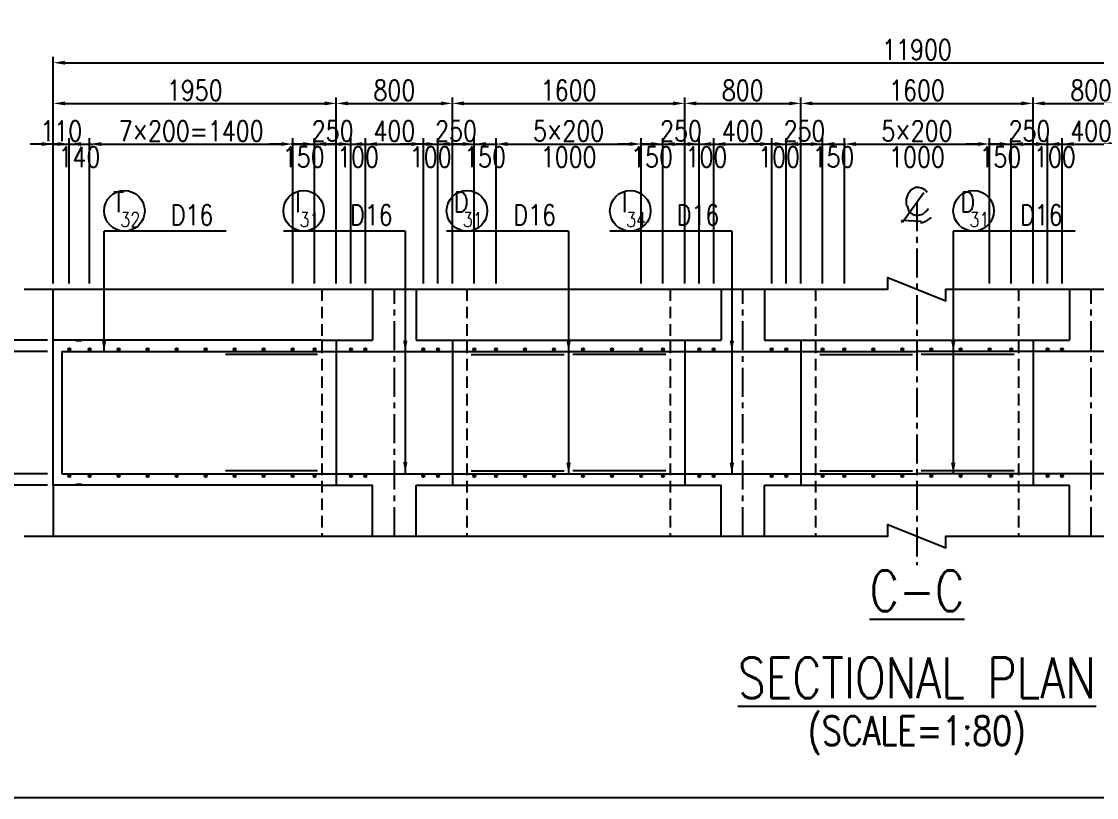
# Model space of a CAD drawing. Header units: millimetres. Extents: x -41433 to 131500, y -94900 to 39745.
# Drawn here: x 53731 to 61137, y -39900 to -34556 of the extents above; entities that cross this region are included whole.
import ezdxf
from ezdxf.enums import TextEntityAlignment as Align

# ---------------------------------------------------------------- set-up
doc = ezdxf.new("R2010")
doc.units = ezdxf.units.MM
doc.header["$LTSCALE"] = 160
doc.header["$MEASUREMENT"] = 0
doc.linetypes.add('CENTER', pattern=[2, 1.25, -0.25, 0.25, -0.25])
doc.linetypes.add('DASHED', pattern=[0.75, 0.5, -0.25])
doc.layers.get('0').update_dxf_attribs({"linetype": 'CONTINUOUS'})
doc.layers.get('DEFPOINTS').update_dxf_attribs({"color": 53, "linetype": 'CONTINUOUS'})
for name, color, linetype in [('CENTER', 6, 'CENTER'), ('DIM', 6, 'CONTINUOUS'), ('DIM-L', 6, 'CONTINUOUS'), ('GAIKEI-KEIKAKU', 4, 'CONTINUOUS'), ('TEKKIN-C', 3, 'CONTINUOUS'), ('TEKKIN-R', 3, 'CONTINUOUS'), ('TEKKIN-S', 3, 'CONTINUOUS'), ('TEXT', 4, 'CONTINUOUS'), ('TITLE', 3, 'CONTINUOUS')]:
    doc.layers.add(name, color=color, linetype=linetype)
doc.styles.add('DIM-TEXT', font='ROMANS', dxfattribs={"width": 0.8, "bigfont": 'EXTFONT'})
doc.styles.add('romans', font='romans.shx', dxfattribs={"bigfont": 'extfont.shx'})
doc.dimstyles.new('DIM40', dxfattribs={"dimscale": 40, "dimtxt": 3.5, "dimasz": 2, "dimexe": 1, "dimexo": 1, "dimgap": 0.5, "dimtad": 1, "dimdec": 0, "dimzin": 9, "dimdsep": 46, "dimtxsty": 'DIM-TEXT', "dimcen": 0, "dimclrt": 4, "dimaunit": 1, "dimadec": 4, "dimazin": 0, "dimtfac": 1, "dimtdec": 0, "dimtix": 1, "dimtmove": 2, "dimatfit": 0, "dimfxl": 1, "dimlwd": -1, "dimlwe": -1, "dimarcsym": 0})

# ---------------------------------------------------------------- blocks, each defined once
blk = doc.blocks.new('A$C25330FEC')
at = {"layer": 'TEXT', "linetype": 'Continuous', "ltscale": 50}
for p, q in [((-41.2, 81.5), (-62, 52.7)), ((-10, 100.7), (-41.2, 81.5)), ((10, 100.7), (-10, 100.7)), ((32, 95.9), (10, 100.7)), ((55.2, 84.7), (32, 95.9)), ((70, 65.5), (55.2, 84.7)), ((46.4, 64.7), (-100, -139.3)), ((-62, 52.7), (-75.2, 22.7)), ((-75.2, 22.7), (-75.2, -19.3)), ((-75.2, -19.3), (-68, -25.7)), ((-68, -25.7), (-56, -65.3)), ((-56, -65.3), (-34, -83.3)), ((40, -82.5), (65.6, -60.9)), ((65.6, -60.9), (78.4, -43.3)), ((-104, -123.3), (28, -131.3)), ((-100, -139.3), (-104, -123.3)), ((-34, -83.3), (-10, -89.3)), ((-10, -89.3), (10, -89.3)), ((10, -89.3), (40, -82.5)), ((28, -131.3), (23.2, -139.3)), ((23.2, -139.3), (38.4, -139.3)), ((38.4, -139.3), (65.6, -129.7)), ((65.6, -129.7), (100, -105.3))]:
    blk.add_line(p, q, dxfattribs=at)
blk = doc.blocks.new('ARROW_4')
at = {"color": 0}
blk.add_solid([(0, 0), (-1, 0.2), (-1, -0.2)], dxfattribs=at)
blk = doc.blocks.new('*D1656')
at = {"layer": 'DEFPOINTS', "color": 0, "transparency": 16777216}
for p in [(54200, -35400), (54060, -36400), (54200, -36400)]:
    blk.add_point(p, dxfattribs=at)
at = {"layer": 'DIM', "color": 0, "transparency": 16777216}
for p, q in [((54060, -36360), (54060, -35360)), ((54200, -36360), (54200, -35360)), ((53980, -35400), (53900, -35400)), ((54060, -35400), (54200, -35400)), ((54280, -35400), (54360, -35400))]:
    blk.add_line(p, q, dxfattribs=at)
for points in [[(53980, -35386.7), (53980, -35413.3), (54060, -35400)], [(54280, -35386.7), (54280, -35413.3), (54200, -35400)]]:
    blk.add_solid(points, dxfattribs=at)
at = {"layer": 'DIM', "color": 4, "transparency": 16777216, "insert": (54130, -35490), "char_height": 140, "attachment_point": 5, "style": 'DIM-TEXT'}
blk.add_mtext('140', dxfattribs=at)
blk = doc.blocks.new('*D1657')
at = {"layer": 'DEFPOINTS', "color": 0, "transparency": 16777216}
for p in [(55600, -35400), (54200, -36400), (55600, -36400)]:
    blk.add_point(p, dxfattribs=at)
at = {"layer": 'DIM', "color": 0, "transparency": 16777216}
for p, q in [((54200, -36360), (54200, -35360)), ((55600, -36360), (55600, -35360)), ((54280, -35400), (55520, -35400))]:
    blk.add_line(p, q, dxfattribs=at)
for points in [[(54280, -35386.7), (54280, -35413.3), (54200, -35400)], [(55520, -35386.7), (55520, -35413.3), (55600, -35400)]]:
    blk.add_solid(points, dxfattribs=at)
at = {"layer": 'DIM', "color": 4, "transparency": 16777216, "insert": (54900, -35310), "char_height": 140, "attachment_point": 5, "style": 'DIM-TEXT'}
blk.add_mtext('7×200=1400', dxfattribs=at)
blk = doc.blocks.new('*D1660')
at = {"layer": 'DEFPOINTS', "color": 0, "transparency": 16777216}
for p in [(54060, -35400), (53950, -36400), (54060, -36400)]:
    blk.add_point(p, dxfattribs=at)
at = {"layer": 'DIM', "color": 0, "transparency": 16777216}
for p, q in [((53950, -36360), (53950, -35360)), ((54060, -36360), (54060, -35360)), ((53870, -35400), (53790, -35400)), ((53950, -35400), (54060, -35400)), ((54140, -35400), (54220, -35400))]:
    blk.add_line(p, q, dxfattribs=at)
for points in [[(53870, -35386.7), (53870, -35413.3), (53950, -35400)], [(54140, -35386.7), (54140, -35413.3), (54060, -35400)]]:
    blk.add_solid(points, dxfattribs=at)
at = {"layer": 'DIM', "color": 4, "transparency": 16777216, "insert": (54005, -35310), "char_height": 140, "attachment_point": 5, "style": 'DIM-TEXT'}
blk.add_mtext('110', dxfattribs=at)
blk = doc.blocks.new('*D1661')
at = {"layer": 'DEFPOINTS', "color": 0, "transparency": 16777216}
for p in [(53950, -36750), (52070, -37750), (53950, -37750)]:
    blk.add_point(p, dxfattribs=at)
at = {"layer": 'DIM', "color": 0, "transparency": 16777216}
for p, q in [((53910, -36750), (52030, -36750)), ((52070, -36830), (52070, -37670)), ((53910, -37750), (52030, -37750))]:
    blk.add_line(p, q, dxfattribs=at)
for points in [[(52056.7, -36830), (52083.3, -36830), (52070, -36750)], [(52056.7, -37670), (52083.3, -37670), (52070, -37750)]]:
    blk.add_solid(points, dxfattribs=at)
at = {"layer": 'DIM', "color": 4, "transparency": 16777216, "insert": (51980, -37250), "char_height": 140, "attachment_point": 5, "rotation": 90, "style": 'DIM-TEXT'}
blk.add_mtext('1000', dxfattribs=at)
blk = doc.blocks.new('*D1662')
at = {"layer": 'DEFPOINTS', "color": 0, "transparency": 16777216}
for p in [(55900, -35120), (53950, -36400), (55900, -36400)]:
    blk.add_point(p, dxfattribs=at)
at = {"layer": 'DIM', "color": 0, "transparency": 16777216}
for p, q in [((53950, -36360), (53950, -35080)), ((55900, -36360), (55900, -35080)), ((54030, -35120), (55820, -35120))]:
    blk.add_line(p, q, dxfattribs=at)
for points in [[(54030, -35106.7), (54030, -35133.3), (53950, -35120)], [(55820, -35106.7), (55820, -35133.3), (55900, -35120)]]:
    blk.add_solid(points, dxfattribs=at)
at = {"layer": 'DIM', "color": 4, "transparency": 16777216, "insert": (54925, -35030), "char_height": 140, "attachment_point": 5, "style": 'DIM-TEXT'}
blk.add_mtext('1950', dxfattribs=at)
blk = doc.blocks.new('*D1663')
at = {"layer": 'DEFPOINTS', "color": 0, "transparency": 16777216}
for p in [(56700, -35120), (55900, -36400), (56700, -36400)]:
    blk.add_point(p, dxfattribs=at)
at = {"layer": 'DIM', "color": 0, "transparency": 16777216}
for p, q in [((55900, -36360), (55900, -35080)), ((56700, -36360), (56700, -35080)), ((55980, -35120), (56620, -35120))]:
    blk.add_line(p, q, dxfattribs=at)
for points in [[(55980, -35106.7), (55980, -35133.3), (55900, -35120)], [(56620, -35106.7), (56620, -35133.3), (56700, -35120)]]:
    blk.add_solid(points, dxfattribs=at)
at = {"layer": 'DIM', "color": 4, "transparency": 16777216, "insert": (56300, -35030), "char_height": 140, "attachment_point": 5, "style": 'DIM-TEXT'}
blk.add_mtext('800', dxfattribs=at)
blk = doc.blocks.new('*D1664')
at = {"layer": 'DEFPOINTS', "color": 0, "transparency": 16777216}
for p in [(55750, -35400), (55600, -36400), (55750, -36400)]:
    blk.add_point(p, dxfattribs=at)
at = {"layer": 'DIM', "color": 0, "transparency": 16777216}
for p, q in [((55600, -36360), (55600, -35360)), ((55750, -36360), (55750, -35360)), ((55520, -35400), (55440, -35400)), ((55600, -35400), (55750, -35400)), ((55830, -35400), (55910, -35400))]:
    blk.add_line(p, q, dxfattribs=at)
for points in [[(55520, -35386.7), (55520, -35413.3), (55600, -35400)], [(55830, -35386.7), (55830, -35413.3), (55750, -35400)]]:
    blk.add_solid(points, dxfattribs=at)
at = {"layer": 'DIM', "color": 4, "transparency": 16777216, "insert": (55675, -35490), "char_height": 140, "attachment_point": 5, "style": 'DIM-TEXT'}
blk.add_mtext('150', dxfattribs=at)
blk = doc.blocks.new('*D1665')
at = {"layer": 'DEFPOINTS', "color": 0, "transparency": 16777216}
for p in [(56000, -35400), (55750, -36400), (56000, -36400)]:
    blk.add_point(p, dxfattribs=at)
at = {"layer": 'DIM', "color": 0, "transparency": 16777216}
for p, q in [((55750, -36360), (55750, -35360)), ((56000, -36360), (56000, -35360)), ((55670, -35400), (55590, -35400)), ((55750, -35400), (56000, -35400)), ((56080, -35400), (56160, -35400))]:
    blk.add_line(p, q, dxfattribs=at)
for points in [[(55670, -35386.7), (55670, -35413.3), (55750, -35400)], [(56080, -35386.7), (56080, -35413.3), (56000, -35400)]]:
    blk.add_solid(points, dxfattribs=at)
at = {"layer": 'DIM', "color": 4, "transparency": 16777216, "insert": (55875, -35310), "char_height": 140, "attachment_point": 5, "style": 'DIM-TEXT'}
blk.add_mtext('250', dxfattribs=at)
blk = doc.blocks.new('*D1666')
at = {"layer": 'DEFPOINTS', "color": 0, "transparency": 16777216}
for p in [(56100, -35400), (56000, -36400), (56100, -36400)]:
    blk.add_point(p, dxfattribs=at)
at = {"layer": 'DIM', "color": 0, "transparency": 16777216}
for p, q in [((56000, -36360), (56000, -35360)), ((56100, -36360), (56100, -35360)), ((55920, -35400), (55840, -35400)), ((56000, -35400), (56100, -35400)), ((56180, -35400), (56260, -35400))]:
    blk.add_line(p, q, dxfattribs=at)
for points in [[(55920, -35386.7), (55920, -35413.3), (56000, -35400)], [(56180, -35386.7), (56180, -35413.3), (56100, -35400)]]:
    blk.add_solid(points, dxfattribs=at)
at = {"layer": 'DIM', "color": 4, "transparency": 16777216, "insert": (56050, -35490), "char_height": 140, "attachment_point": 5, "style": 'DIM-TEXT'}
blk.add_mtext('100', dxfattribs=at)
blk = doc.blocks.new('*D1667')
at = {"layer": 'DEFPOINTS', "color": 0, "transparency": 16777216}
for p in [(58300, -35120), (56700, -36400), (58300, -36400)]:
    blk.add_point(p, dxfattribs=at)
at = {"layer": 'DIM', "color": 0, "transparency": 16777216}
for p, q in [((56700, -36360), (56700, -35080)), ((58300, -36360), (58300, -35080)), ((56780, -35120), (58220, -35120))]:
    blk.add_line(p, q, dxfattribs=at)
for points in [[(56780, -35106.7), (56780, -35133.3), (56700, -35120)], [(58220, -35106.7), (58220, -35133.3), (58300, -35120)]]:
    blk.add_solid(points, dxfattribs=at)
at = {"layer": 'DIM', "color": 4, "transparency": 16777216, "insert": (57500, -35030), "char_height": 140, "attachment_point": 5, "style": 'DIM-TEXT'}
blk.add_mtext('1600', dxfattribs=at)
blk = doc.blocks.new('*D1668')
at = {"layer": 'DEFPOINTS', "color": 0, "transparency": 16777216}
for p in [(59100, -35120), (58300, -36400), (59100, -36400)]:
    blk.add_point(p, dxfattribs=at)
at = {"layer": 'DIM', "color": 0, "transparency": 16777216}
for p, q in [((58300, -36360), (58300, -35080)), ((59100, -36360), (59100, -35080)), ((58380, -35120), (59020, -35120))]:
    blk.add_line(p, q, dxfattribs=at)
for points in [[(58380, -35106.7), (58380, -35133.3), (58300, -35120)], [(59020, -35106.7), (59020, -35133.3), (59100, -35120)]]:
    blk.add_solid(points, dxfattribs=at)
at = {"layer": 'DIM', "color": 4, "transparency": 16777216, "insert": (58700, -35030), "char_height": 140, "attachment_point": 5, "style": 'DIM-TEXT'}
blk.add_mtext('800', dxfattribs=at)
blk = doc.blocks.new('*D1669')
at = {"layer": 'DEFPOINTS', "color": 0, "transparency": 16777216}
for p in [(61500, -35120), (60700, -36400), (61500, -36400)]:
    blk.add_point(p, dxfattribs=at)
at = {"layer": 'DIM', "color": 0, "transparency": 16777216}
for p, q in [((60700, -36360), (60700, -35080)), ((61500, -36360), (61500, -35080)), ((60780, -35120), (61420, -35120))]:
    blk.add_line(p, q, dxfattribs=at)
for points in [[(60780, -35106.7), (60780, -35133.3), (60700, -35120)], [(61420, -35106.7), (61420, -35133.3), (61500, -35120)]]:
    blk.add_solid(points, dxfattribs=at)
at = {"layer": 'DIM', "color": 4, "transparency": 16777216, "insert": (61100, -35030), "char_height": 140, "attachment_point": 5, "style": 'DIM-TEXT'}
blk.add_mtext('800', dxfattribs=at)
blk = doc.blocks.new('*D1716')
at = {"layer": 'DEFPOINTS', "color": 0, "transparency": 16777216}
for p in [(53950, -37671), (52350, -37750), (53950, -37750)]:
    blk.add_point(p, dxfattribs=at)
at = {"layer": 'DIM', "color": 0, "transparency": 16777216}
for p, q in [((52350, -37591), (52350, -37511)), ((53910, -37671), (52310, -37671)), ((52350, -37671), (52350, -37750)), ((53910, -37750), (52310, -37750)), ((52350, -37830), (52350, -37910))]:
    blk.add_line(p, q, dxfattribs=at)
for points in [[(52336.7, -37591), (52363.3, -37591), (52350, -37671)], [(52336.7, -37830), (52363.3, -37830), (52350, -37750)]]:
    blk.add_solid(points, dxfattribs=at)
at = {"layer": 'DIM', "color": 4, "transparency": 16777216, "insert": (52260, -37710.5), "char_height": 140, "attachment_point": 5, "rotation": 90, "style": 'DIM-TEXT'}
blk.add_mtext('79', dxfattribs=at)
blk = doc.blocks.new('*D1717')
at = {"layer": 'DEFPOINTS', "color": 0, "transparency": 16777216}
for p in [(53950, -36750), (52350, -36829), (53950, -36829)]:
    blk.add_point(p, dxfattribs=at)
at = {"layer": 'DIM', "color": 0, "transparency": 16777216}
for p, q in [((52350, -36670), (52350, -36590)), ((53910, -36750), (52310, -36750)), ((52350, -36750), (52350, -36829)), ((53910, -36829), (52310, -36829)), ((52350, -36909), (52350, -36989))]:
    blk.add_line(p, q, dxfattribs=at)
for points in [[(52336.7, -36670), (52363.3, -36670), (52350, -36750)], [(52336.7, -36909), (52363.3, -36909), (52350, -36829)]]:
    blk.add_solid(points, dxfattribs=at)
at = {"layer": 'DIM', "color": 4, "transparency": 16777216, "insert": (52260, -36789.5), "char_height": 140, "attachment_point": 5, "rotation": 90, "style": 'DIM-TEXT'}
blk.add_mtext('79', dxfattribs=at)
blk = doc.blocks.new('*D1718')
at = {"layer": 'DEFPOINTS', "color": 0, "transparency": 16777216}
for p in [(53950, -36829), (52350, -37671), (53950, -37671)]:
    blk.add_point(p, dxfattribs=at)
at = {"layer": 'DIM', "color": 0, "transparency": 16777216}
for p, q in [((53910, -36829), (52310, -36829)), ((52350, -36909), (52350, -37591)), ((53910, -37671), (52310, -37671))]:
    blk.add_line(p, q, dxfattribs=at)
for points in [[(52336.7, -36909), (52363.3, -36909), (52350, -36829)], [(52336.7, -37591), (52363.3, -37591), (52350, -37671)]]:
    blk.add_solid(points, dxfattribs=at)
at = {"layer": 'DIM', "color": 4, "transparency": 16777216, "insert": (52260, -37250), "char_height": 140, "attachment_point": 5, "rotation": 90, "style": 'DIM-TEXT'}
blk.add_mtext('842', dxfattribs=at)
blk = doc.blocks.new('*D1743')
at = {"layer": 'DEFPOINTS', "color": 0, "transparency": 16777216}
for p in [(56500, -35400), (56100, -36400), (56500, -36400)]:
    blk.add_point(p, dxfattribs=at)
at = {"layer": 'DIM', "color": 0, "transparency": 16777216}
for p, q in [((56100, -36360), (56100, -35360)), ((56500, -36360), (56500, -35360)), ((56180, -35400), (56420, -35400))]:
    blk.add_line(p, q, dxfattribs=at)
for points in [[(56180, -35386.7), (56180, -35413.3), (56100, -35400)], [(56420, -35386.7), (56420, -35413.3), (56500, -35400)]]:
    blk.add_solid(points, dxfattribs=at)
at = {"layer": 'DIM', "color": 4, "transparency": 16777216, "insert": (56300, -35310), "char_height": 140, "attachment_point": 5, "style": 'DIM-TEXT'}
blk.add_mtext('400', dxfattribs=at)
blk = doc.blocks.new('*D1744')
at = {"layer": 'DEFPOINTS', "color": 0, "transparency": 16777216}
for p in [(56600, -35400), (56500, -36400), (56600, -36400)]:
    blk.add_point(p, dxfattribs=at)
at = {"layer": 'DIM', "color": 0, "transparency": 16777216}
for p, q in [((56500, -36360), (56500, -35360)), ((56600, -36360), (56600, -35360)), ((56420, -35400), (56340, -35400)), ((56500, -35400), (56600, -35400)), ((56680, -35400), (56760, -35400))]:
    blk.add_line(p, q, dxfattribs=at)
for points in [[(56420, -35386.7), (56420, -35413.3), (56500, -35400)], [(56680, -35386.7), (56680, -35413.3), (56600, -35400)]]:
    blk.add_solid(points, dxfattribs=at)
at = {"layer": 'DIM', "color": 4, "transparency": 16777216, "insert": (56550, -35490), "char_height": 140, "attachment_point": 5, "style": 'DIM-TEXT'}
blk.add_mtext('100', dxfattribs=at)
blk = doc.blocks.new('*D1745')
at = {"layer": 'DEFPOINTS', "color": 0, "transparency": 16777216}
for p in [(56850, -35400), (56600, -36400), (56850, -36400)]:
    blk.add_point(p, dxfattribs=at)
at = {"layer": 'DIM', "color": 0, "transparency": 16777216}
for p, q in [((56600, -36360), (56600, -35360)), ((56850, -36360), (56850, -35360)), ((56520, -35400), (56440, -35400)), ((56600, -35400), (56850, -35400)), ((56930, -35400), (57010, -35400))]:
    blk.add_line(p, q, dxfattribs=at)
for points in [[(56520, -35386.7), (56520, -35413.3), (56600, -35400)], [(56930, -35386.7), (56930, -35413.3), (56850, -35400)]]:
    blk.add_solid(points, dxfattribs=at)
at = {"layer": 'DIM', "color": 4, "transparency": 16777216, "insert": (56725, -35310), "char_height": 140, "attachment_point": 5, "style": 'DIM-TEXT'}
blk.add_mtext('250', dxfattribs=at)
blk = doc.blocks.new('*D1746')
at = {"layer": 'DEFPOINTS', "color": 0, "transparency": 16777216}
for p in [(57000, -35400), (56850, -36400), (57000, -36400)]:
    blk.add_point(p, dxfattribs=at)
at = {"layer": 'DIM', "color": 0, "transparency": 16777216}
for p, q in [((56850, -36360), (56850, -35360)), ((57000, -36360), (57000, -35360)), ((56770, -35400), (56690, -35400)), ((56850, -35400), (57000, -35400)), ((57080, -35400), (57160, -35400))]:
    blk.add_line(p, q, dxfattribs=at)
for points in [[(56770, -35386.7), (56770, -35413.3), (56850, -35400)], [(57080, -35386.7), (57080, -35413.3), (57000, -35400)]]:
    blk.add_solid(points, dxfattribs=at)
at = {"layer": 'DIM', "color": 4, "transparency": 16777216, "insert": (56925, -35490), "char_height": 140, "attachment_point": 5, "style": 'DIM-TEXT'}
blk.add_mtext('150', dxfattribs=at)
blk = doc.blocks.new('*D1747')
at = {"layer": 'DEFPOINTS', "color": 0, "transparency": 16777216}
for p in [(58000, -35400), (57000, -36400), (58000, -36400)]:
    blk.add_point(p, dxfattribs=at)
at = {"layer": 'DIM', "color": 0, "transparency": 16777216}
for p, q in [((57000, -36360), (57000, -35360)), ((58000, -36360), (58000, -35360)), ((57080, -35400), (57920, -35400))]:
    blk.add_line(p, q, dxfattribs=at)
for points in [[(57080, -35386.7), (57080, -35413.3), (57000, -35400)], [(57920, -35386.7), (57920, -35413.3), (58000, -35400)]]:
    blk.add_solid(points, dxfattribs=at)
at = {"layer": 'DIM', "color": 4, "transparency": 16777216, "char_height": 140, "attachment_point": 5, "style": 'DIM-TEXT'}
for s, insert in [('5×200', (57500, -35310)), ('1000', (57500, -35490))]:
    blk.add_mtext(s, dxfattribs=dict(at, insert=insert))
blk = doc.blocks.new('*D1748')
at = {"layer": 'DEFPOINTS', "color": 0, "transparency": 16777216}
for p in [(58150, -35400), (58000, -36400), (58150, -36400)]:
    blk.add_point(p, dxfattribs=at)
at = {"layer": 'DIM', "color": 0, "transparency": 16777216}
for p, q in [((58000, -36360), (58000, -35360)), ((58150, -36360), (58150, -35360)), ((57920, -35400), (57840, -35400)), ((58000, -35400), (58150, -35400)), ((58230, -35400), (58310, -35400))]:
    blk.add_line(p, q, dxfattribs=at)
for points in [[(57920, -35386.7), (57920, -35413.3), (58000, -35400)], [(58230, -35386.7), (58230, -35413.3), (58150, -35400)]]:
    blk.add_solid(points, dxfattribs=at)
at = {"layer": 'DIM', "color": 4, "transparency": 16777216, "insert": (58075, -35490), "char_height": 140, "attachment_point": 5, "style": 'DIM-TEXT'}
blk.add_mtext('150', dxfattribs=at)
blk = doc.blocks.new('*D1749')
at = {"layer": 'DEFPOINTS', "color": 0, "transparency": 16777216}
for p in [(58400, -35400), (58150, -36400), (58400, -36400)]:
    blk.add_point(p, dxfattribs=at)
at = {"layer": 'DIM', "color": 0, "transparency": 16777216}
for p, q in [((58150, -36360), (58150, -35360)), ((58400, -36360), (58400, -35360)), ((58070, -35400), (57990, -35400)), ((58150, -35400), (58400, -35400)), ((58480, -35400), (58560, -35400))]:
    blk.add_line(p, q, dxfattribs=at)
for points in [[(58070, -35386.7), (58070, -35413.3), (58150, -35400)], [(58480, -35386.7), (58480, -35413.3), (58400, -35400)]]:
    blk.add_solid(points, dxfattribs=at)
at = {"layer": 'DIM', "color": 4, "transparency": 16777216, "insert": (58275, -35310), "char_height": 140, "attachment_point": 5, "style": 'DIM-TEXT'}
blk.add_mtext('250', dxfattribs=at)
blk = doc.blocks.new('*D1750')
at = {"layer": 'DEFPOINTS', "color": 0, "transparency": 16777216}
for p in [(58500, -35400), (58400, -36400), (58500, -36400)]:
    blk.add_point(p, dxfattribs=at)
at = {"layer": 'DIM', "color": 0, "transparency": 16777216}
for p, q in [((58400, -36360), (58400, -35360)), ((58500, -36360), (58500, -35360)), ((58320, -35400), (58240, -35400)), ((58400, -35400), (58500, -35400)), ((58580, -35400), (58660, -35400))]:
    blk.add_line(p, q, dxfattribs=at)
for points in [[(58320, -35386.7), (58320, -35413.3), (58400, -35400)], [(58580, -35386.7), (58580, -35413.3), (58500, -35400)]]:
    blk.add_solid(points, dxfattribs=at)
at = {"layer": 'DIM', "color": 4, "transparency": 16777216, "insert": (58450, -35490), "char_height": 140, "attachment_point": 5, "style": 'DIM-TEXT'}
blk.add_mtext('100', dxfattribs=at)
blk = doc.blocks.new('*D1751')
at = {"layer": 'DEFPOINTS', "color": 0, "transparency": 16777216}
for p in [(58900, -35400), (58500, -36400), (58900, -36400)]:
    blk.add_point(p, dxfattribs=at)
at = {"layer": 'DIM', "color": 0, "transparency": 16777216}
for p, q in [((58500, -36360), (58500, -35360)), ((58900, -36360), (58900, -35360)), ((58580, -35400), (58820, -35400))]:
    blk.add_line(p, q, dxfattribs=at)
for points in [[(58580, -35386.7), (58580, -35413.3), (58500, -35400)], [(58820, -35386.7), (58820, -35413.3), (58900, -35400)]]:
    blk.add_solid(points, dxfattribs=at)
at = {"layer": 'DIM', "color": 4, "transparency": 16777216, "insert": (58700, -35310), "char_height": 140, "attachment_point": 5, "style": 'DIM-TEXT'}
blk.add_mtext('400', dxfattribs=at)
blk = doc.blocks.new('*D1752')
at = {"layer": 'DEFPOINTS', "color": 0, "transparency": 16777216}
for p in [(59000, -35400), (58900, -36400), (59000, -36400)]:
    blk.add_point(p, dxfattribs=at)
at = {"layer": 'DIM', "color": 0, "transparency": 16777216}
for p, q in [((58900, -36360), (58900, -35360)), ((59000, -36360), (59000, -35360)), ((58820, -35400), (58740, -35400)), ((58900, -35400), (59000, -35400)), ((59080, -35400), (59160, -35400))]:
    blk.add_line(p, q, dxfattribs=at)
for points in [[(58820, -35386.7), (58820, -35413.3), (58900, -35400)], [(59080, -35386.7), (59080, -35413.3), (59000, -35400)]]:
    blk.add_solid(points, dxfattribs=at)
at = {"layer": 'DIM', "color": 4, "transparency": 16777216, "insert": (58950, -35490), "char_height": 140, "attachment_point": 5, "style": 'DIM-TEXT'}
blk.add_mtext('100', dxfattribs=at)
blk = doc.blocks.new('*D1753')
at = {"layer": 'DEFPOINTS', "color": 0, "transparency": 16777216}
for p in [(59250, -35400), (59000, -36400), (59250, -36400)]:
    blk.add_point(p, dxfattribs=at)
at = {"layer": 'DIM', "color": 0, "transparency": 16777216}
for p, q in [((59000, -36360), (59000, -35360)), ((59250, -36360), (59250, -35360)), ((58920, -35400), (58840, -35400)), ((59000, -35400), (59250, -35400)), ((59330, -35400), (59410, -35400))]:
    blk.add_line(p, q, dxfattribs=at)
for points in [[(58920, -35386.7), (58920, -35413.3), (59000, -35400)], [(59330, -35386.7), (59330, -35413.3), (59250, -35400)]]:
    blk.add_solid(points, dxfattribs=at)
at = {"layer": 'DIM', "color": 4, "transparency": 16777216, "insert": (59125, -35310), "char_height": 140, "attachment_point": 5, "style": 'DIM-TEXT'}
blk.add_mtext('250', dxfattribs=at)
blk = doc.blocks.new('*D1754')
at = {"layer": 'DEFPOINTS', "color": 0, "transparency": 16777216}
for p in [(59400, -35400), (59250, -36400), (59400, -36400)]:
    blk.add_point(p, dxfattribs=at)
at = {"layer": 'DIM', "color": 0, "transparency": 16777216}
for p, q in [((59250, -36360), (59250, -35360)), ((59400, -36360), (59400, -35360)), ((59170, -35400), (59090, -35400)), ((59250, -35400), (59400, -35400)), ((59480, -35400), (59560, -35400))]:
    blk.add_line(p, q, dxfattribs=at)
for points in [[(59170, -35386.7), (59170, -35413.3), (59250, -35400)], [(59480, -35386.7), (59480, -35413.3), (59400, -35400)]]:
    blk.add_solid(points, dxfattribs=at)
at = {"layer": 'DIM', "color": 4, "transparency": 16777216, "insert": (59325, -35490), "char_height": 140, "attachment_point": 5, "style": 'DIM-TEXT'}
blk.add_mtext('150', dxfattribs=at)
blk = doc.blocks.new('*D1755')
at = {"layer": 'DEFPOINTS', "color": 0, "transparency": 16777216}
for p in [(60400, -35400), (59400, -36400), (60400, -36400)]:
    blk.add_point(p, dxfattribs=at)
at = {"layer": 'DIM', "color": 0, "transparency": 16777216}
for p, q in [((59400, -36360), (59400, -35360)), ((60400, -36360), (60400, -35360)), ((59480, -35400), (60320, -35400))]:
    blk.add_line(p, q, dxfattribs=at)
for points in [[(59480, -35386.7), (59480, -35413.3), (59400, -35400)], [(60320, -35386.7), (60320, -35413.3), (60400, -35400)]]:
    blk.add_solid(points, dxfattribs=at)
at = {"layer": 'DIM', "color": 4, "transparency": 16777216, "char_height": 140, "attachment_point": 5, "style": 'DIM-TEXT'}
for s, insert in [('5×200', (59900, -35310)), ('1000', (59900, -35490))]:
    blk.add_mtext(s, dxfattribs=dict(at, insert=insert))
blk = doc.blocks.new('*D1756')
at = {"layer": 'DEFPOINTS', "color": 0, "transparency": 16777216}
for p in [(60550, -35400), (60400, -36400), (60550, -36400)]:
    blk.add_point(p, dxfattribs=at)
at = {"layer": 'DIM', "color": 0, "transparency": 16777216}
for p, q in [((60400, -36360), (60400, -35360)), ((60550, -36360), (60550, -35360)), ((60320, -35400), (60240, -35400)), ((60400, -35400), (60550, -35400)), ((60630, -35400), (60710, -35400))]:
    blk.add_line(p, q, dxfattribs=at)
for points in [[(60320, -35386.7), (60320, -35413.3), (60400, -35400)], [(60630, -35386.7), (60630, -35413.3), (60550, -35400)]]:
    blk.add_solid(points, dxfattribs=at)
at = {"layer": 'DIM', "color": 4, "transparency": 16777216, "insert": (60475, -35490), "char_height": 140, "attachment_point": 5, "style": 'DIM-TEXT'}
blk.add_mtext('150', dxfattribs=at)
blk = doc.blocks.new('*D1757')
at = {"layer": 'DEFPOINTS', "color": 0, "transparency": 16777216}
for p in [(60800, -35400), (60550, -36400), (60800, -36400)]:
    blk.add_point(p, dxfattribs=at)
at = {"layer": 'DIM', "color": 0, "transparency": 16777216}
for p, q in [((60550, -36360), (60550, -35360)), ((60800, -36360), (60800, -35360)), ((60470, -35400), (60390, -35400)), ((60550, -35400), (60800, -35400)), ((60880, -35400), (60960, -35400))]:
    blk.add_line(p, q, dxfattribs=at)
for points in [[(60470, -35386.7), (60470, -35413.3), (60550, -35400)], [(60880, -35386.7), (60880, -35413.3), (60800, -35400)]]:
    blk.add_solid(points, dxfattribs=at)
at = {"layer": 'DIM', "color": 4, "transparency": 16777216, "insert": (60675, -35310), "char_height": 140, "attachment_point": 5, "style": 'DIM-TEXT'}
blk.add_mtext('250', dxfattribs=at)
blk = doc.blocks.new('*D1758')
at = {"layer": 'DEFPOINTS', "color": 0, "transparency": 16777216}
for p in [(60900, -35400), (60800, -36400), (60900, -36400)]:
    blk.add_point(p, dxfattribs=at)
at = {"layer": 'DIM', "color": 0, "transparency": 16777216}
for p, q in [((60800, -36360), (60800, -35360)), ((60900, -36360), (60900, -35360)), ((60720, -35400), (60640, -35400)), ((60800, -35400), (60900, -35400)), ((60980, -35400), (61060, -35400))]:
    blk.add_line(p, q, dxfattribs=at)
for points in [[(60720, -35386.7), (60720, -35413.3), (60800, -35400)], [(60980, -35386.7), (60980, -35413.3), (60900, -35400)]]:
    blk.add_solid(points, dxfattribs=at)
at = {"layer": 'DIM', "color": 4, "transparency": 16777216, "insert": (60850, -35490), "char_height": 140, "attachment_point": 5, "style": 'DIM-TEXT'}
blk.add_mtext('100', dxfattribs=at)
blk = doc.blocks.new('*D1759')
at = {"layer": 'DEFPOINTS', "color": 0, "transparency": 16777216}
for p in [(61300, -35400), (60900, -36400), (61300, -36400)]:
    blk.add_point(p, dxfattribs=at)
at = {"layer": 'DIM', "color": 0, "transparency": 16777216}
for p, q in [((60900, -36360), (60900, -35360)), ((61300, -36360), (61300, -35360)), ((60980, -35400), (61220, -35400))]:
    blk.add_line(p, q, dxfattribs=at)
for points in [[(60980, -35386.7), (60980, -35413.3), (60900, -35400)], [(61220, -35386.7), (61220, -35413.3), (61300, -35400)]]:
    blk.add_solid(points, dxfattribs=at)
at = {"layer": 'DIM', "color": 4, "transparency": 16777216, "insert": (61100, -35310), "char_height": 140, "attachment_point": 5, "style": 'DIM-TEXT'}
blk.add_mtext('400', dxfattribs=at)
blk = doc.blocks.new('*D1768')
at = {"layer": 'DEFPOINTS', "color": 0, "transparency": 16777216}
for p in [(65850, -34840), (53950, -36400), (65850, -36400)]:
    blk.add_point(p, dxfattribs=at)
at = {"layer": 'DIM', "color": 0, "transparency": 16777216}
for p, q in [((53950, -36360), (53950, -34800)), ((65850, -36360), (65850, -34800)), ((54030, -34840), (65770, -34840))]:
    blk.add_line(p, q, dxfattribs=at)
for points in [[(54030, -34826.7), (54030, -34853.3), (53950, -34840)], [(65770, -34826.7), (65770, -34853.3), (65850, -34840)]]:
    blk.add_solid(points, dxfattribs=at)
at = {"layer": 'DIM', "color": 4, "transparency": 16777216, "insert": (59900, -34750), "char_height": 140, "attachment_point": 5, "style": 'DIM-TEXT'}
blk.add_mtext('11900', dxfattribs=at)
blk = doc.blocks.new('*D1769')
at = {"layer": 'DEFPOINTS', "color": 0, "transparency": 16777216}
for p in [(60700, -35120), (59100, -36400), (60700, -36400)]:
    blk.add_point(p, dxfattribs=at)
at = {"layer": 'DIM', "color": 0, "transparency": 16777216}
for p, q in [((59100, -36360), (59100, -35080)), ((60700, -36360), (60700, -35080)), ((59180, -35120), (60620, -35120))]:
    blk.add_line(p, q, dxfattribs=at)
for points in [[(59180, -35106.7), (59180, -35133.3), (59100, -35120)], [(60620, -35106.7), (60620, -35133.3), (60700, -35120)]]:
    blk.add_solid(points, dxfattribs=at)
at = {"layer": 'DIM', "color": 4, "transparency": 16777216, "insert": (59900, -35030), "char_height": 140, "attachment_point": 5, "style": 'DIM-TEXT'}
blk.add_mtext('1600', dxfattribs=at)

msp = doc.modelspace()

# ---------------------------------------------------------------- linework, layer by layer
at = {"layer": 'CENTER'}
for p, q in [((59900, -35800), (59900, -38300)), ((56300, -38100), (56300, -36400)), ((58700, -38100), (58700, -36400)), ((61100, -38100), (61100, -36400))]:
    msp.add_line(p, q, dxfattribs=at)
at = {"layer": 'DEFPOINTS', "flags": 128}
msp.add_lwpolyline([(81500, -19500), (50000, -19500), (50000, -39900), (81500, -39900)], close=True, dxfattribs=at)
at = {"layer": 'DIM-L'}
for p, q in [((54300, -36829), (54300, -36000)), ((55140, -36000), (54300, -36000)), ((56375, -36000), (55535, -36000)), ((56375, -36000), (56375, -37671)), ((57500, -36000), (56660, -36000)), ((57500, -36000), (57500, -37671)), ((58625, -36000), (57785, -36000)), ((58625, -36000), (58625, -37671)), ((60150, -36000), (60150, -37671)), ((60990, -36000), (60150, -36000))]:
    msp.add_line(p, q, dxfattribs=at)
at = {"layer": 'DIM-L', "flags": 128}
for points in [[(53750, -36400), (59700, -36400), (59700, -36320), (60100, -36480), (60100, -36400), (66050, -36400)], [(53750, -38100), (59700, -38100), (59700, -38020), (60100, -38180), (60100, -38100), (66050, -38100)]]:
    msp.add_lwpolyline(points, dxfattribs=at)
at = {"layer": 'DIM-L'}
for centre in [(54440, -35860), (55675, -35860), (56800, -35860), (57925, -35860), (60290, -35860)]:
    msp.add_circle(centre, 140, dxfattribs=at)
at = {"layer": 'GAIKEI-KEIKAKU'}
for p, q in [((53950, -36750), (53950, -36400)), ((56150, -36400), (56150, -36750)), ((56450, -36400), (56450, -36750)), ((58550, -36400), (58550, -36750)), ((58850, -36400), (58850, -36750)), ((60950, -36400), (60950, -36750)), ((53950, -37750), (53950, -36750)), ((55800, -36750), (53950, -36750)), ((54105, -36755), (54100, -36750)), ((54145, -36755), (54105, -36755)), ((54150, -36750), (54145, -36755)), ((55800, -36750), (56150, -36750)), ((55900, -36750), (55900, -37750)), ((56450, -36750), (56800, -36750)), ((56700, -36750), (56700, -37750)), ((56800, -36750), (58200, -36750)), ((58200, -36750), (58550, -36750)), ((58300, -36750), (58300, -37750)), ((58850, -36750), (59200, -36750)), ((59100, -36750), (59100, -37750)), ((59200, -36750), (59900, -36750)), ((59900, -36750), (60600, -36750)), ((60600, -36750), (60950, -36750)), ((60700, -36750), (60700, -37750)), ((53950, -37750), (53950, -38100)), ((55800, -37750), (53950, -37750)), ((54105, -37745), (54100, -37750)), ((54145, -37745), (54105, -37745)), ((54150, -37750), (54145, -37745)), ((55800, -37750), (56150, -37750)), ((56150, -38100), (56150, -37750)), ((56450, -37750), (56800, -37750)), ((56450, -38100), (56450, -37750)), ((56800, -37750), (58200, -37750)), ((58200, -37750), (58550, -37750)), ((58550, -38100), (58550, -37750)), ((58850, -37750), (59200, -37750)), ((58850, -38100), (58850, -37750)), ((59200, -37750), (59900, -37750)), ((59900, -37750), (60600, -37750)), ((60600, -37750), (60950, -37750)), ((60950, -38100), (60950, -37750))]:
    msp.add_line(p, q, dxfattribs=at)
at = {"layer": 'GAIKEI-KEIKAKU', "linetype": 'DASHED'}
for p, q in [((55800, -36400), (55800, -38100)), ((56800, -36400), (56800, -38100)), ((58200, -36400), (58200, -38100)), ((59200, -36400), (59200, -38100)), ((60600, -36400), (60600, -38100))]:
    msp.add_line(p, q, dxfattribs=at)
at = {"layer": 'TEKKIN-C'}
for p, q in [((54008, -36829), (59900, -36829)), ((54008, -36829), (54008, -37671)), ((65792, -36829), (59900, -36829)), ((54008, -37671), (59900, -37671)), ((65792, -37671), (59900, -37671))]:
    msp.add_line(p, q, dxfattribs=at)
at = {"layer": 'TEKKIN-R'}
for p, q in [((55771.27, -36849), (55137.51, -36849)), ((56830, -36849), (57470, -36849)), ((58170, -36849), (57530, -36849)), ((59230, -36849), (59870, -36849)), ((60570, -36849), (59930, -36849)), ((55771.27, -37651), (55137.51, -37651)), ((56830, -37651), (57470, -37651)), ((58170, -37651), (57530, -37651)), ((59230, -37651), (59870, -37651)), ((60570, -37651), (59930, -37651))]:
    msp.add_line(p, q, dxfattribs=at)
at = {"layer": 'TEKKIN-S'}
for centre in [(54060, -36813), (54200, -36813), (54400, -36813), (54600, -36813), (54800, -36813), (55000, -36813), (55200, -36813), (55400, -36813), (55600, -36813), (55750, -36813), (56000, -36813), (56100, -36813), (56500, -36813), (56600, -36813), (56850, -36813), (57000, -36813), (57200, -36813), (57400, -36813), (57600, -36813), (57800, -36813), (58000, -36813), (58150, -36813), (58400, -36813), (58500, -36813), (58900, -36813), (59000, -36813), (59250, -36813), (59400, -36813), (59600, -36813), (59800, -36813), (60000, -36813), (60200, -36813), (60400, -36813), (60550, -36813), (60800, -36813), (60900, -36813), (54060, -37687), (54200, -37687), (54400, -37687), (54600, -37687), (54800, -37687), (55000, -37687), (55200, -37687), (55400, -37687), (55600, -37687), (55750, -37687), (56000, -37687), (56100, -37687), (56500, -37687), (56600, -37687), (56850, -37687), (57000, -37687), (57200, -37687), (57400, -37687), (57600, -37687), (57800, -37687), (58000, -37687), (58150, -37687), (58400, -37687), (58500, -37687), (58900, -37687), (59000, -37687), (59250, -37687), (59400, -37687), (59600, -37687), (59800, -37687), (60000, -37687), (60200, -37687), (60400, -37687), (60550, -37687), (60800, -37687), (60900, -37687)]:
    msp.add_circle(centre, 8, dxfattribs=at)

# ---------------------------------------------------------------- block references
at = {"layer": 'DIM-L', "xscale": 76, "yscale": 76, "zscale": 76, "rotation": 270}
for p in [(54300, -36829), (56375, -36829), (57500, -36829), (58625, -36829), (60150, -36829), (56375, -37664.5), (57500, -37671), (58625, -37671), (60150, -37671)]:
    msp.add_blockref('ARROW_4', p, dxfattribs=at)
at = {"layer": 'TEXT'}
msp.add_blockref('A$C25330FEC', (59900, -35800), dxfattribs=at)

# ---------------------------------------------------------------- texts
at = {"layer": 'TEXT', "style": 'romans', "width": 0.8}
for s, height, p in [('T', 140, (54400, -35800)), ('I', 140, (55635, -35800)), ('D', 140, (56760, -35800)), ('I', 140, (57885, -35800)), ('D', 140, (60250, -35800)), ('32', 100, (54480, -35920)), ('31', 100, (55715, -35920)), ('31', 100, (56840, -35920)), ('34', 100, (57965, -35920)), ('31', 100, (60330, -35920))]:
    msp.add_text(s, height=height, rotation=0.000107, dxfattribs=at).set_placement(p, align=Align.MIDDLE)
for p in [(54760, -36000), (55995, -36000), (57120, -36000), (58245, -36000), (60610, -36000)]:
    msp.add_text('D16', height=140, rotation=0.000107, dxfattribs=at).set_placement(p, align=Align.BOTTOM_LEFT)
at = {"layer": 'TITLE', "style": 'romans', "width": 0.8}
for s, height, p in [('%%UC-C', 280, (59900, -38700)), ('%%uSECTIONAL PLAN', 280, (59900, -39300)), ('(SCALE=1:80)', 200, (59900, -39600))]:
    msp.add_text(s, height=height, dxfattribs=at).set_placement(p, align=Align.BOTTOM_CENTER)

# ---------------------------------------------------------------- dimensions: what is measured, and where the dimension line sits
at = {"layer": 'DIM'}
for base, p1, p2, picture, middle in [((65850, -34840), (53950, -36400), (65850, -36400), '*D1768', (59900, -34750)), ((55900, -35120), (53950, -36400), (55900, -36400), '*D1662', (54925, -35030)), ((56700, -35120), (55900, -36400), (56700, -36400), '*D1663', (56300, -35030)), ((58300, -35120), (56700, -36400), (58300, -36400), '*D1667', (57500, -35030)), ((59100, -35120), (58300, -36400), (59100, -36400), '*D1668', (58700, -35030)), ((60700, -35120), (59100, -36400), (60700, -36400), '*D1769', (59900, -35030)), ((61500, -35120), (60700, -36400), (61500, -36400), '*D1669', (61100, -35030)), ((54060, -35400), (53950, -36400), (54060, -36400), '*D1660', (54005, -35310)), ((56000, -35400), (55750, -36400), (56000, -36400), '*D1665', (55875, -35310)), ((56500, -35400), (56100, -36400), (56500, -36400), '*D1743', (56300, -35310)), ((56850, -35400), (56600, -36400), (56850, -36400), '*D1745', (56725, -35310)), ((58400, -35400), (58150, -36400), (58400, -36400), '*D1749', (58275, -35310)), ((58900, -35400), (58500, -36400), (58900, -36400), '*D1751', (58700, -35310)), ((59250, -35400), (59000, -36400), (59250, -36400), '*D1753', (59125, -35310)), ((60800, -35400), (60550, -36400), (60800, -36400), '*D1757', (60675, -35310)), ((61300, -35400), (60900, -36400), (61300, -36400), '*D1759', (61100, -35310))]:
    dim = msp.add_linear_dim(base=base, p1=p1, p2=p2, dimstyle='DIM40', dxfattribs=at)
    dim.commit()
    dim.dimension.update_dxf_attribs({"geometry": picture, "text_midpoint": middle})
for base, p1, p2, text, picture, middle in [((55600, -35400), (54200, -36400), (55600, -36400), '7×200=<>', '*D1657', (54900, -35310)), ((58000, -35400), (57000, -36400), (58000, -36400), '5×200\\X<>', '*D1747', (57500, -35400)), ((60400, -35400), (59400, -36400), (60400, -36400), '5×200\\X<>', '*D1755', (59900, -35400)), ((54200, -35400), (54060, -36400), (54200, -36400), '\\X<>', '*D1656', (54130, -35400)), ((55750, -35400), (55600, -36400), (55750, -36400), '\\X<>', '*D1664', (55675, -35400)), ((56100, -35400), (56000, -36400), (56100, -36400), '\\X<>', '*D1666', (56050, -35400)), ((56600, -35400), (56500, -36400), (56600, -36400), '\\X<>', '*D1744', (56550, -35400)), ((57000, -35400), (56850, -36400), (57000, -36400), '\\X<>', '*D1746', (56925, -35400)), ((58150, -35400), (58000, -36400), (58150, -36400), '\\X<>', '*D1748', (58075, -35400)), ((58500, -35400), (58400, -36400), (58500, -36400), '\\X<>', '*D1750', (58450, -35400)), ((59000, -35400), (58900, -36400), (59000, -36400), '\\X<>', '*D1752', (58950, -35400)), ((59400, -35400), (59250, -36400), (59400, -36400), '\\X<>', '*D1754', (59325, -35400)), ((60550, -35400), (60400, -36400), (60550, -36400), '\\X<>', '*D1756', (60475, -35400)), ((60900, -35400), (60800, -36400), (60900, -36400), '\\X<>', '*D1758', (60850, -35400))]:
    dim = msp.add_linear_dim(base=base, p1=p1, p2=p2, text=text, dimstyle='DIM40', dxfattribs=at)
    dim.commit()
    dim.dimension.update_dxf_attribs({"geometry": picture, "text_midpoint": middle})
for base, p1, p2, picture, middle in [((52350, -36829), (53950, -36750), (53950, -36829), '*D1717', (52260, -36789.5)), ((52070, -37750), (53950, -36750), (53950, -37750), '*D1661', (51980, -37250)), ((52350, -37671), (53950, -36829), (53950, -37671), '*D1718', (52260, -37250)), ((52350, -37750), (53950, -37671), (53950, -37750), '*D1716', (52260, -37710.5))]:
    dim = msp.add_linear_dim(base=base, p1=p1, p2=p2, angle=90, dimstyle='DIM40', dxfattribs=at)
    dim.commit()
    dim.dimension.update_dxf_attribs({"geometry": picture, "text_midpoint": middle})

doc.saveas('drawing.dxf')
